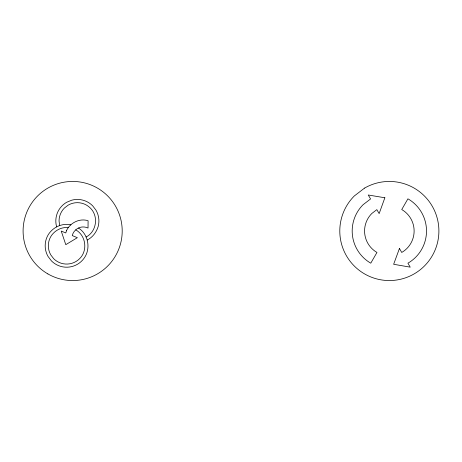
<?xml version="1.0" encoding="UTF-8"?>
<svg xmlns="http://www.w3.org/2000/svg" width="462" height="462" viewBox="0 0 462 462"><rect width="100%" height="100%" fill="white"/><g stroke="black" fill="none" stroke-linecap="round" stroke-linejoin="round"><path stroke-width="0.69" d="M86.047 237.029C96.598 231.751 98.804 216.164 90.315 208.027A18.313 18.313 0 0 0 68.209 205.116L64.414 208.027A18.313 18.313 0 0 0 59.049 220.975L59.662 225.612M87.278 239.992C92.631 237.329 96.425 232.213 98.175 226.553A21.547 21.547 0 0 0 96.021 210.204L92.596 205.74A21.547 21.547 0 0 0 71.789 200.167L66.592 202.316A21.547 21.547 0 0 0 56.555 226.553L56.676 226.854M70.871 224.855C62.064 222.828 52.616 227.333 48.054 235.025A21.454 21.454 0 0 0 48.054 256.479L51.461 260.926A21.454 21.454 0 0 0 85.216 256.479C90.673 247.083 87.82 233.864 78.511 228.049M68.364 227.668C61.394 226.715 54.36 230.659 50.78 236.596A18.313 18.313 0 0 0 50.78 254.909L53.684 258.703A18.313 18.313 0 0 0 79.585 258.703C87.953 250.641 85.938 235.447 75.739 229.868M66.638 230.324L65.783 232.946L61.238 231.087L65.783 244.669L77.362 237.682L72.268 235.597C73.083 231.912 75.924 228.927 79.412 227.593A11.273 11.273 0 0 1 88.028 228.049L88.092 220.72C79.839 218.047 70.357 222.603 66.638 230.324M384.858 197.765L379.152 213.594L376.836 209.638L371.829 213.479A24.775 24.775 0 0 0 376.963 252.454L370.767 263.184A37.162 37.162 0 0 1 363.068 204.724L370.576 198.96L368.26 195.004L384.858 197.765M399.445 248.492L393.641 264.281L410.221 267.151L407.929 263.184A37.162 37.162 0 0 0 407.929 198.816L401.738 209.546A24.775 24.775 0 0 1 401.738 252.454L399.445 248.492M364.576 188.086L354.308 195.963A49.55 49.55 0 0 0 372.401 277.564A49.55 49.55 0 0 0 438.709 226.68A49.55 49.55 0 0 0 364.576 188.086M47.875 273.914A49.55 49.55 0 0 0 122.205 231A49.55 49.55 0 0 0 47.875 188.086A49.55 49.55 0 0 0 47.875 273.914"/></g></svg>
